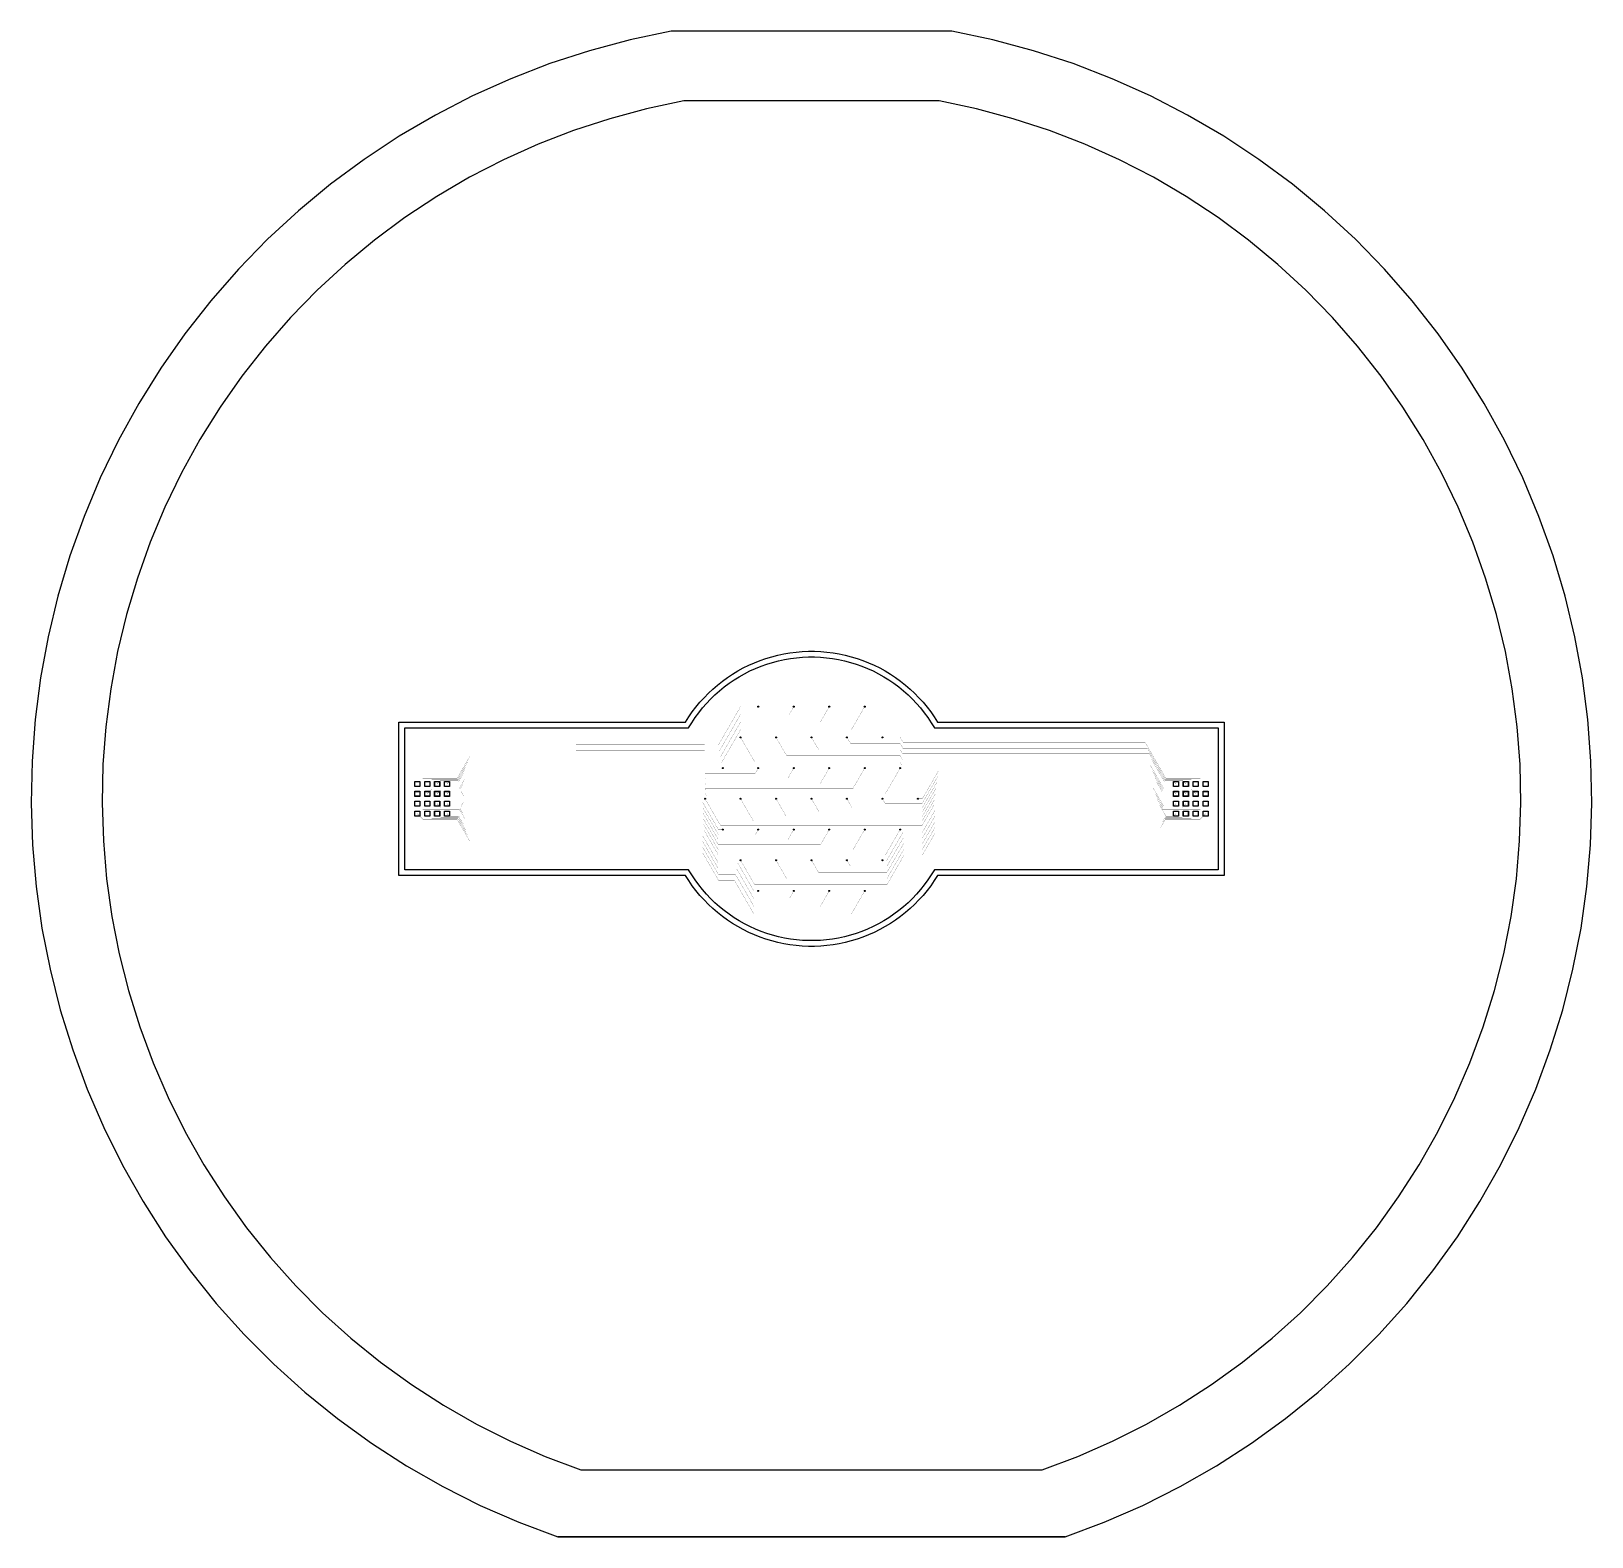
# Model space of a CAD drawing. Header units: metres. Extents: x -54999 to 54999, y -52014 to 54102.
import ezdxf

# ---------------------------------------------------------------- set-up
doc = ezdxf.new("R2010")
doc.units = ezdxf.units.M
for name, color, linetype in [('eDura_outline_ext', 6, 'Continuous'), ('eDura_outline_int', 6, 'Continuous'), ('etch', 3, 'Continuous'), ('metal', 4, 'Continuous'), ('wafer_ext', 8, 'Continuous'), ('wafer_int', 8, 'Continuous')]:
    doc.layers.add(name, color=color, linetype=linetype)

msp = doc.modelspace()

# ---------------------------------------------------------------- linework, layer by layer
at = {"layer": 'eDura_outline_ext'}
msp.add_lwpolyline([(-8888, 5400), (-8655, 5767), (-8406, 6124), (-8142, 6470), (-7865, 6805), (-7573, 7128), (-7269, 7438), (-6951, 7736), (-6622, 8020), (-6280, 8290), (-5928, 8545), (-5566, 8785), (-5194, 9010), (-4812, 9220), (-4422, 9413), (-4025, 9590), (-3620, 9750), (-3210, 9892), (-2793, 10018), (-2372, 10126), (-1946, 10216), (-1517, 10289), (-1086, 10343), (-652, 10380), (-218, 10398), (218, 10398), (652, 10380), (1086, 10343), (1517, 10289), (1946, 10216), (2372, 10126), (2793, 10018), (3210, 9892), (3620, 9750), (4025, 9590), (4422, 9413), (4812, 9220), (5194, 9010), (5566, 8785), (5928, 8545), (6280, 8290), (6622, 8020), (6951, 7736), (7269, 7438), (7573, 7128), (7865, 6805), (8142, 6470), (8406, 6124), (8655, 5767), (8888, 5400), (8888, 5400), (29088, 5400), (29088, -5400), (8888, -5400), (8888, -5400), (8655, -5767), (8406, -6124), (8142, -6470), (7865, -6805), (7573, -7128), (7269, -7438), (6951, -7736), (6622, -8020), (6280, -8290), (5928, -8545), (5566, -8785), (5194, -9010), (4812, -9220), (4422, -9413), (4025, -9590), (3620, -9750), (3210, -9892), (2793, -10018), (2372, -10126), (1946, -10216), (1517, -10289), (1086, -10343), (652, -10380), (218, -10398), (-218, -10398), (-652, -10380), (-1086, -10343), (-1517, -10289), (-1946, -10216), (-2372, -10126), (-2793, -10018), (-3210, -9892), (-3620, -9750), (-4025, -9590), (-4422, -9413), (-4812, -9220), (-5194, -9010), (-5566, -8785), (-5928, -8545), (-6280, -8290), (-6622, -8020), (-6951, -7736), (-7269, -7438), (-7573, -7128), (-7865, -6805), (-8142, -6470), (-8406, -6124), (-8655, -5767), (-8888, -5400), (-8888, -5400), (-29088, -5400), (-29088, 5400), (-8888, 5400)], close=True, dxfattribs=at)
at = {"layer": 'eDura_outline_int'}
msp.add_lwpolyline([(-8660, 5000), (-8439, 5365), (-8202, 5721), (-7950, 6066), (-7683, 6401), (-7403, 6723), (-7109, 7033), (-6802, 7331), (-6482, 7614), (-6151, 7884), (-5808, 8140), (-5455, 8381), (-5092, 8606), (-4720, 8816), (-4339, 9010), (-3950, 9187), (-3554, 9347), (-3151, 9491), (-2743, 9617), (-2329, 9725), (-1912, 9816), (-1490, 9888), (-1067, 9943), (-641, 9979), (-214, 9998), (214, 9998), (641, 9979), (1067, 9943), (1490, 9888), (1912, 9816), (2329, 9725), (2743, 9617), (3151, 9491), (3554, 9347), (3950, 9187), (4339, 9010), (4720, 8816), (5092, 8606), (5455, 8381), (5808, 8140), (6151, 7884), (6482, 7614), (6802, 7331), (7109, 7033), (7403, 6723), (7683, 6401), (7950, 6066), (8202, 5721), (8439, 5365), (8660, 5000), (8660, 5000), (28660, 5000), (28660, -5000), (8660, -5000), (8660, -5000), (8439, -5365), (8202, -5721), (7950, -6066), (7683, -6401), (7403, -6723), (7109, -7033), (6802, -7331), (6482, -7614), (6151, -7884), (5808, -8140), (5455, -8381), (5092, -8606), (4720, -8816), (4339, -9010), (3950, -9187), (3554, -9347), (3151, -9491), (2743, -9617), (2329, -9725), (1912, -9816), (1490, -9888), (1067, -9943), (641, -9979), (214, -9998), (-214, -9998), (-641, -9979), (-1067, -9943), (-1490, -9888), (-1912, -9816), (-2329, -9725), (-2743, -9617), (-3151, -9491), (-3554, -9347), (-3950, -9187), (-4339, -9010), (-4720, -8816), (-5092, -8606), (-5455, -8381), (-5808, -8140), (-6151, -7884), (-6482, -7614), (-6802, -7331), (-7109, -7033), (-7403, -6723), (-7683, -6401), (-7950, -6066), (-8202, -5721), (-8439, -5365), (-8660, -5000), (-8660, -5000), (-28660, -5000), (-28660, 5000), (-8660, 5000)], close=True, dxfattribs=at)
at = {"layer": 'etch'}
for points in [[(-27960, 1225), (-27610, 1225), (-27610, 875), (-27960, 875), (-27960, 1225)], [(-27260, 1225), (-26910, 1225), (-26910, 875), (-27260, 875), (-27260, 1225)], [(-26560, 1225), (-26210, 1225), (-26210, 875), (-26560, 875), (-26560, 1225)], [(-25860, 1225), (-25510, 1225), (-25510, 875), (-25860, 875), (-25860, 1225)], [(25510, 1225), (25860, 1225), (25860, 875), (25510, 875), (25510, 1225)], [(26210, 1225), (26560, 1225), (26560, 875), (26210, 875), (26210, 1225)], [(26910, 1225), (27260, 1225), (27260, 875), (26910, 875), (26910, 1225)], [(27610, 1225), (27960, 1225), (27960, 875), (27610, 875), (27610, 1225)], [(-27960, 525), (-27610, 525), (-27610, 175), (-27960, 175), (-27960, 525)], [(-27260, 525), (-26910, 525), (-26910, 175), (-27260, 175), (-27260, 525)], [(-26560, 525), (-26210, 525), (-26210, 175), (-26560, 175), (-26560, 525)], [(-25860, 525), (-25510, 525), (-25510, 175), (-25860, 175), (-25860, 525)], [(25510, 525), (25860, 525), (25860, 175), (25510, 175), (25510, 525)], [(26210, 525), (26560, 525), (26560, 175), (26210, 175), (26210, 525)], [(26910, 525), (27260, 525), (27260, 175), (26910, 175), (26910, 525)], [(27610, 525), (27960, 525), (27960, 175), (27610, 175), (27610, 525)], [(-27960, -175), (-27610, -175), (-27610, -525), (-27960, -525), (-27960, -175)], [(-27960, -875), (-27610, -875), (-27610, -1225), (-27960, -1225), (-27960, -875)], [(-27260, -175), (-26910, -175), (-26910, -525), (-27260, -525), (-27260, -175)], [(-27260, -875), (-26910, -875), (-26910, -1225), (-27260, -1225), (-27260, -875)], [(-26560, -175), (-26210, -175), (-26210, -525), (-26560, -525), (-26560, -175)], [(-26560, -875), (-26210, -875), (-26210, -1225), (-26560, -1225), (-26560, -875)], [(-25860, -175), (-25510, -175), (-25510, -525), (-25860, -525), (-25860, -175)], [(-25860, -875), (-25510, -875), (-25510, -1225), (-25860, -1225), (-25860, -875)], [(25510, -175), (25860, -175), (25860, -525), (25510, -525), (25510, -175)], [(25510, -875), (25860, -875), (25860, -1225), (25510, -1225), (25510, -875)], [(26210, -175), (26560, -175), (26560, -525), (26210, -525), (26210, -175)], [(26210, -875), (26560, -875), (26560, -1225), (26210, -1225), (26210, -875)], [(26910, -175), (27260, -175), (27260, -525), (26910, -525), (26910, -175)], [(26910, -875), (27260, -875), (27260, -1225), (26910, -1225), (26910, -875)], [(27610, -175), (27960, -175), (27960, -525), (27610, -525), (27610, -175)], [(27610, -875), (27960, -875), (27960, -1225), (27610, -1225), (27610, -875)]]:
    msp.add_lwpolyline(points, close=True, dxfattribs=at)
for centre in [(-3750, 6495), (-1250, 6495), (1250, 6495), (3750, 6495), (-5000, 4330), (-2500, 4330), (0, 4330), (2500, 4330), (5000, 4330), (-6250, 2165), (-3750, 2165), (-1250, 2165), (1250, 2165), (3750, 2165), (6250, 2165), (-7500, 0), (-5000, 0), (-2500, 0), (0, 0), (2500, 0), (5000, 0), (7500, 0), (-6250, -2165), (-3750, -2165), (-1250, -2165), (1250, -2165), (3750, -2165), (6250, -2165), (-5000, -4330), (-2500, -4330), (0, -4330), (2500, -4330), (5000, -4330), (-3750, -6495), (-1250, -6495), (1250, -6495), (3750, -6495)]:
    msp.add_circle(centre, 25, dxfattribs=at)
at = {"layer": 'metal'}
for points in [[(-5000, 6495, 10, 10, 0), (-6576, 3765, 10, 10, 0)], [(-5000, 5954, 10, 10, 0), (-6495, 3365, 10, 10, 0)], [(-3750, 6495, 10, 10, 0), (-5000, 6495, 10, 10, 0)], [(-1562, 5954, 10, 10, 0), (-5000, 5954, 10, 10, 0)], [(-3750, 6495, 10, 10, 0), (-3750, 6495, 10, 10, 0)], [(-1250, 6495, 10, 10, 0), (-1562, 5954, 10, 10, 0)], [(1250, 6495, 10, 10, 0), (625, 5413, 10, 10, 0)], [(3750, 6495, 10, 10, 0), (2813, 4872, 10, 10, 0)], [(-5000, 5413, 10, 10, 0), (-6413, 2965, 10, 10, 0)], [(-5000, 4872, 10, 10, 0), (-6332, 2565, 10, 10, 0)], [(625, 5413, 10, 10, 0), (-5000, 5413, 10, 10, 0)], [(2813, 4872, 10, 10, 0), (-5000, 4872, 10, 10, 0)], [(-7520, 3800, 10, 10, 0), (-16590, 3800, 10, 10, 0)], [(-7520, 3400, 10, 10, 0), (-16590, 3400, 10, 10, 0)], [(-7500, 3765, 10, 10, 0), (-7520, 3800, 10, 10, 0)], [(-7500, 3365, 10, 10, 0), (-7520, 3400, 10, 10, 0)], [(-6576, 3765, 10, 10, 0), (-7500, 3765, 10, 10, 0)], [(-7500, 3765, 10, 10, 0), (-7500, 3765, 10, 10, 0)], [(-6495, 3365, 10, 10, 0), (-7500, 3365, 10, 10, 0)], [(-7500, 3365, 10, 10, 0), (-7500, 3365, 10, 10, 0)], [(-5000, 4330, 10, 10, 0), (-4000, 2598, 10, 10, 0)], [(-2500, 4330, 10, 10, 0), (-1750, 3031, 10, 10, 0)], [(0, 4330, 10, 10, 0), (500, 3464, 10, 10, 0)], [(500, 3464, 10, 10, 0), (6250, 3464, 10, 10, 0)], [(2500, 4330, 10, 10, 0), (2750, 3897, 10, 10, 0)], [(2750, 3897, 10, 10, 0), (6250, 3897, 10, 10, 0)], [(5000, 4330, 10, 10, 0), (5000, 4330, 10, 10, 0)], [(5000, 4330, 10, 10, 0), (6250, 4330, 10, 10, 0)], [(6250, 4330, 10, 10, 0), (6461, 3965, 10, 10, 0)], [(6250, 3897, 10, 10, 0), (6442, 3565, 10, 10, 0)], [(6250, 3464, 10, 10, 0), (6423, 3165, 10, 10, 0)], [(6442, 3565, 10, 10, 0), (23675, 3565, 10, 10, 0)], [(6461, 3965, 10, 10, 0), (23525, 3965, 10, 10, 0)], [(24985, 1435, 10, 10, 0), (23525, 3965, 10, 10, 0)], [(24945, 1365, 10, 10, 0), (23675, 3565, 10, 10, 0)], [(-24985, 1435, 10, 10, 0), (-24082, 3000, 10, 10, 0)], [(-24945, 1365, 10, 10, 0), (-24232, 2600, 10, 10, 0)], [(-24904, 1295, 10, 10, 0), (-24382, 2200, 10, 10, 0)], [(-7520, 2200, 10, 10, 0), (-24382, 2200, 10, 10, 0)], [(-7520, 2600, 10, 10, 0), (-24232, 2600, 10, 10, 0)], [(-7520, 3000, 10, 10, 0), (-24082, 3000, 10, 10, 0)], [(-7500, 2965, 10, 10, 0), (-7520, 3000, 10, 10, 0)], [(-7500, 2565, 10, 10, 0), (-7520, 2600, 10, 10, 0)], [(-7500, 2165, 10, 10, 0), (-7520, 2200, 10, 10, 0)], [(-6413, 2965, 10, 10, 0), (-7500, 2965, 10, 10, 0)], [(-7500, 2965, 10, 10, 0), (-7500, 2965, 10, 10, 0)], [(-6332, 2565, 10, 10, 0), (-7500, 2565, 10, 10, 0)], [(-7500, 2565, 10, 10, 0), (-7500, 2565, 10, 10, 0)], [(-4000, 2598, 10, 10, 0), (6250, 2598, 10, 10, 0)], [(-1750, 3031, 10, 10, 0), (6250, 3031, 10, 10, 0)], [(6250, 3031, 10, 10, 0), (6404, 2765, 10, 10, 0)], [(6250, 2598, 10, 10, 0), (6385, 2365, 10, 10, 0)], [(6385, 2365, 10, 10, 0), (23882, 2365, 10, 10, 0)], [(6404, 2765, 10, 10, 0), (23975, 2765, 10, 10, 0)], [(6423, 3165, 10, 10, 0), (23825, 3165, 10, 10, 0)], [(24904, 1295, 10, 10, 0), (23825, 3165, 10, 10, 0)], [(24824, 735, 10, 10, 0), (23882, 2365, 10, 10, 0)], [(24864, 1225, 10, 10, 0), (23975, 2765, 10, 10, 0)], [(-27785, 1050, 10, 10, 0), (-27400, 1435, 10, 10, 0)], [(-27400, 1435, 10, 10, 0), (-24985, 1435, 10, 10, 0)], [(-27085, 1050, 10, 10, 0), (-26770, 1365, 10, 10, 0)], [(-26770, 1365, 10, 10, 0), (-24985, 1365, 10, 10, 0)], [(-26385, 1050, 10, 10, 0), (-26140, 1295, 10, 10, 0)], [(-26140, 1295, 10, 10, 0), (-24985, 1295, 10, 10, 0)], [(-25685, 1050, 10, 10, 0), (-25510, 1225, 10, 10, 0)], [(-25510, 1225, 10, 10, 0), (-24985, 1225, 10, 10, 0)], [(-24985, 1435, 10, 10, 0), (-24985, 1435, 10, 10, 0)], [(-24985, 1365, 10, 10, 0), (-24945, 1365, 10, 10, 0)], [(-24985, 1295, 10, 10, 0), (-24904, 1295, 10, 10, 0)], [(-24985, 1225, 10, 10, 0), (-24864, 1225, 10, 10, 0)], [(-24864, 1225, 10, 10, 0), (-24532, 1800, 10, 10, 0)], [(-24824, 735, 10, 10, 0), (-24440, 1400, 10, 10, 0)], [(-7497, 1800, 10, 10, 0), (-24532, 1800, 10, 10, 0)], [(-7474, 1400, 10, 10, 0), (-24440, 1400, 10, 10, 0)], [(-6250, 2165, 10, 10, 0), (-7500, 2165, 10, 10, 0)], [(-3958, 1805, 10, 10, 0), (-7500, 1805, 10, 10, 0)], [(-7500, 1805, 10, 10, 0), (-7497, 1800, 10, 10, 0)], [(-1666, 1445, 10, 10, 0), (-7500, 1445, 10, 10, 0)], [(-7500, 1445, 10, 10, 0), (-7474, 1400, 10, 10, 0)], [(-6250, 2165, 10, 10, 0), (-6250, 2165, 10, 10, 0)], [(-3750, 2165, 10, 10, 0), (-3958, 1805, 10, 10, 0)], [(-1250, 2165, 10, 10, 0), (-1666, 1445, 10, 10, 0)], [(1250, 2165, 10, 10, 0), (626, 1085, 10, 10, 0)], [(3750, 2165, 10, 10, 0), (2919, 725, 10, 10, 0)], [(6250, 2165, 10, 10, 0), (5211, 365, 10, 10, 0)], [(7812, 0, 10, 10, 0), (8947, 1965, 10, 10, 0)], [(7812, -309, 10, 10, 0), (8894, 1565, 10, 10, 0)], [(7812, -618, 10, 10, 0), (8842, 1165, 10, 10, 0)], [(8842, 1165, 10, 10, 0), (24333, 1165, 10, 10, 0)], [(8894, 1565, 10, 10, 0), (24183, 1565, 10, 10, 0)], [(8947, 1965, 10, 10, 0), (24033, 1965, 10, 10, 0)], [(24783, 665, 10, 10, 0), (24033, 1965, 10, 10, 0)], [(24743, 595, 10, 10, 0), (24183, 1565, 10, 10, 0)], [(24702, 525, 10, 10, 0), (24333, 1165, 10, 10, 0)], [(24985, 1225, 10, 10, 0), (24864, 1225, 10, 10, 0)], [(24985, 1295, 10, 10, 0), (24904, 1295, 10, 10, 0)], [(24985, 1365, 10, 10, 0), (24945, 1365, 10, 10, 0)], [(27400, 1435, 10, 10, 0), (24985, 1435, 10, 10, 0)], [(24985, 1435, 10, 10, 0), (24985, 1435, 10, 10, 0)], [(26770, 1365, 10, 10, 0), (24985, 1365, 10, 10, 0)], [(26140, 1295, 10, 10, 0), (24985, 1295, 10, 10, 0)], [(25510, 1225, 10, 10, 0), (24985, 1225, 10, 10, 0)], [(25685, 1050, 10, 10, 0), (25510, 1225, 10, 10, 0)], [(26385, 1050, 10, 10, 0), (26140, 1295, 10, 10, 0)], [(27085, 1050, 10, 10, 0), (26770, 1365, 10, 10, 0)], [(27785, 1050, 10, 10, 0), (27400, 1435, 10, 10, 0)], [(-27785, 350, 10, 10, 0), (-27400, 735, 10, 10, 0)], [(-27400, 735, 10, 10, 0), (-24985, 735, 10, 10, 0)], [(-27085, 350, 10, 10, 0), (-26770, 665, 10, 10, 0)], [(-26770, 665, 10, 10, 0), (-24985, 665, 10, 10, 0)], [(-26385, 350, 10, 10, 0), (-26140, 595, 10, 10, 0)], [(-26140, 595, 10, 10, 0), (-24985, 595, 10, 10, 0)], [(-25685, 350, 10, 10, 0), (-25510, 525, 10, 10, 0)], [(-25510, 525, 10, 10, 0), (-24985, 525, 10, 10, 0)], [(-24985, 735, 10, 10, 0), (-24824, 735, 10, 10, 0)], [(-24985, 665, 10, 10, 0), (-24783, 665, 10, 10, 0)], [(-24985, 595, 10, 10, 0), (-24743, 595, 10, 10, 0)], [(-24985, 525, 10, 10, 0), (-24702, 525, 10, 10, 0)], [(-24783, 665, 10, 10, 0), (-24590, 1000, 10, 10, 0)], [(-24743, 595, 10, 10, 0), (-24740, 600, 10, 10, 0)], [(-7428, 600, 10, 10, 0), (-24740, 600, 10, 10, 0)], [(-24702, 525, 10, 10, 0), (-24515, 200, 10, 10, 0)], [(-7451, 1000, 10, 10, 0), (-24590, 1000, 10, 10, 0)], [(-7405, 200, 10, 10, 0), (-24515, 200, 10, 10, 0)], [(626, 1085, 10, 10, 0), (-7500, 1085, 10, 10, 0)], [(-7500, 1085, 10, 10, 0), (-7451, 1000, 10, 10, 0)], [(2919, 725, 10, 10, 0), (-7500, 725, 10, 10, 0)], [(-7500, 725, 10, 10, 0), (-7428, 600, 10, 10, 0)], [(5211, 365, 10, 10, 0), (-7500, 365, 10, 10, 0)], [(-7500, 365, 10, 10, 0), (-7405, 200, 10, 10, 0)], [(-7500, 0, 10, 10, 0), (-6430, -1854, 10, 10, 0)], [(-5000, 0, 10, 10, 0), (-4108, -1545, 10, 10, 0)], [(-2500, 0, 10, 10, 0), (-1786, -1236, 10, 10, 0)], [(0, 0, 10, 10, 0), (535, -927, 10, 10, 0)], [(2500, 0, 10, 10, 0), (2857, -618, 10, 10, 0)], [(5000, 0, 10, 10, 0), (5178, -309, 10, 10, 0)], [(7500, 0, 10, 10, 0), (7500, 0, 10, 10, 0)], [(7500, 0, 10, 10, 0), (7812, 0, 10, 10, 0)], [(7812, -927, 10, 10, 0), (8789, 765, 10, 10, 0)], [(7812, -1236, 10, 10, 0), (8737, 365, 10, 10, 0)], [(8737, 365, 10, 10, 0), (24229, 365, 10, 10, 0)], [(8789, 765, 10, 10, 0), (24079, 765, 10, 10, 0)], [(24824, -525, 10, 10, 0), (24079, 765, 10, 10, 0)], [(24783, -595, 10, 10, 0), (24229, 365, 10, 10, 0)], [(24985, 525, 10, 10, 0), (24702, 525, 10, 10, 0)], [(24985, 595, 10, 10, 0), (24743, 595, 10, 10, 0)], [(24985, 665, 10, 10, 0), (24783, 665, 10, 10, 0)], [(24985, 735, 10, 10, 0), (24824, 735, 10, 10, 0)], [(27400, 735, 10, 10, 0), (24985, 735, 10, 10, 0)], [(26770, 665, 10, 10, 0), (24985, 665, 10, 10, 0)], [(26140, 595, 10, 10, 0), (24985, 595, 10, 10, 0)], [(25510, 525, 10, 10, 0), (24985, 525, 10, 10, 0)], [(25685, 350, 10, 10, 0), (25510, 525, 10, 10, 0)], [(26385, 350, 10, 10, 0), (26140, 595, 10, 10, 0)], [(27085, 350, 10, 10, 0), (26770, 665, 10, 10, 0)], [(27785, 350, 10, 10, 0), (27400, 735, 10, 10, 0)], [(-27785, -350, 10, 10, 0), (-27400, -735, 10, 10, 0)], [(-27785, -1050, 10, 10, 0), (-27400, -1435, 10, 10, 0)], [(-27400, -735, 10, 10, 0), (-24985, -735, 10, 10, 0)], [(-27085, -350, 10, 10, 0), (-26770, -665, 10, 10, 0)], [(-27085, -1050, 10, 10, 0), (-26770, -1365, 10, 10, 0)], [(-26770, -665, 10, 10, 0), (-24985, -665, 10, 10, 0)], [(-26385, -350, 10, 10, 0), (-26140, -595, 10, 10, 0)], [(-26385, -1050, 10, 10, 0), (-26140, -1295, 10, 10, 0)], [(-26140, -595, 10, 10, 0), (-24985, -595, 10, 10, 0)], [(-25685, -350, 10, 10, 0), (-25510, -525, 10, 10, 0)], [(-25685, -1050, 10, 10, 0), (-25510, -1225, 10, 10, 0)], [(-25510, -525, 10, 10, 0), (-24985, -525, 10, 10, 0)], [(-24985, -525, 10, 10, 0), (-24702, -525, 10, 10, 0)], [(-24985, -595, 10, 10, 0), (-24743, -595, 10, 10, 0)], [(-24985, -665, 10, 10, 0), (-24783, -665, 10, 10, 0)], [(-24985, -735, 10, 10, 0), (-24824, -735, 10, 10, 0)], [(-24824, -735, 10, 10, 0), (-24440, -1400, 10, 10, 0)], [(-24783, -665, 10, 10, 0), (-24590, -1000, 10, 10, 0)], [(-24743, -595, 10, 10, 0), (-24740, -600, 10, 10, 0)], [(-7674, -600, 10, 10, 0), (-24740, -600, 10, 10, 0)], [(-24702, -525, 10, 10, 0), (-24515, -200, 10, 10, 0)], [(-7651, -1000, 10, 10, 0), (-24590, -1000, 10, 10, 0)], [(-7697, -200, 10, 10, 0), (-24515, -200, 10, 10, 0)], [(-6562, -2165, 10, 10, 0), (-7697, -200, 10, 10, 0)], [(-6562, -2525, 10, 10, 0), (-7674, -600, 10, 10, 0)], [(-6562, -2885, 10, 10, 0), (-7651, -1000, 10, 10, 0)], [(535, -927, 10, 10, 0), (7812, -927, 10, 10, 0)], [(2857, -618, 10, 10, 0), (7812, -618, 10, 10, 0)], [(5178, -309, 10, 10, 0), (7812, -309, 10, 10, 0)], [(7812, -1545, 10, 10, 0), (8684, -35, 10, 10, 0)], [(7812, -1854, 10, 10, 0), (8632, -435, 10, 10, 0)], [(7812, -2365, 10, 10, 0), (8696, -835, 10, 10, 0)], [(8632, -435, 10, 10, 0), (24529, -435, 10, 10, 0)], [(8684, -35, 10, 10, 0), (24379, -35, 10, 10, 0)], [(8696, -835, 10, 10, 0), (24760, -835, 10, 10, 0)], [(24743, -665, 10, 10, 0), (24379, -35, 10, 10, 0)], [(24702, -735, 10, 10, 0), (24529, -435, 10, 10, 0)], [(24985, -735, 10, 10, 0), (24702, -735, 10, 10, 0)], [(24985, -665, 10, 10, 0), (24743, -665, 10, 10, 0)], [(24985, -1225, 10, 10, 0), (24760, -835, 10, 10, 0)], [(24985, -595, 10, 10, 0), (24783, -595, 10, 10, 0)], [(24985, -525, 10, 10, 0), (24824, -525, 10, 10, 0)], [(25510, -525, 10, 10, 0), (24985, -525, 10, 10, 0)], [(26140, -595, 10, 10, 0), (24985, -595, 10, 10, 0)], [(26770, -665, 10, 10, 0), (24985, -665, 10, 10, 0)], [(27400, -735, 10, 10, 0), (24985, -735, 10, 10, 0)], [(25685, -350, 10, 10, 0), (25510, -525, 10, 10, 0)], [(25685, -1050, 10, 10, 0), (25510, -1225, 10, 10, 0)], [(26385, -350, 10, 10, 0), (26140, -595, 10, 10, 0)], [(26385, -1050, 10, 10, 0), (26140, -1295, 10, 10, 0)], [(27085, -350, 10, 10, 0), (26770, -665, 10, 10, 0)], [(27085, -1050, 10, 10, 0), (26770, -1365, 10, 10, 0)], [(27785, -350, 10, 10, 0), (27400, -735, 10, 10, 0)], [(27785, -1050, 10, 10, 0), (27400, -1435, 10, 10, 0)], [(-27400, -1435, 10, 10, 0), (-24985, -1435, 10, 10, 0)], [(-26770, -1365, 10, 10, 0), (-24985, -1365, 10, 10, 0)], [(-26140, -1295, 10, 10, 0), (-24985, -1295, 10, 10, 0)], [(-25510, -1225, 10, 10, 0), (-24985, -1225, 10, 10, 0)], [(-24985, -1225, 10, 10, 0), (-24864, -1225, 10, 10, 0)], [(-24985, -1295, 10, 10, 0), (-24904, -1295, 10, 10, 0)], [(-24985, -1365, 10, 10, 0), (-24945, -1365, 10, 10, 0)], [(-24985, -1435, 10, 10, 0), (-24082, -3000, 10, 10, 0)], [(-24985, -1435, 10, 10, 0), (-24985, -1435, 10, 10, 0)], [(-24945, -1365, 10, 10, 0), (-24232, -2600, 10, 10, 0)], [(-24904, -1295, 10, 10, 0), (-24382, -2200, 10, 10, 0)], [(-24864, -1225, 10, 10, 0), (-24532, -1800, 10, 10, 0)], [(-7605, -1800, 10, 10, 0), (-24532, -1800, 10, 10, 0)], [(-7628, -1400, 10, 10, 0), (-24440, -1400, 10, 10, 0)], [(-7582, -2200, 10, 10, 0), (-24382, -2200, 10, 10, 0)], [(-6562, -3245, 10, 10, 0), (-7628, -1400, 10, 10, 0)], [(-6562, -3605, 10, 10, 0), (-7605, -1800, 10, 10, 0)], [(-6562, -3965, 10, 10, 0), (-7582, -2200, 10, 10, 0)], [(-6250, -2165, 10, 10, 0), (-6562, -2165, 10, 10, 0)], [(-6430, -1854, 10, 10, 0), (7812, -1854, 10, 10, 0)], [(-6250, -2165, 10, 10, 0), (-6250, -2165, 10, 10, 0)], [(-4108, -1545, 10, 10, 0), (7812, -1545, 10, 10, 0)], [(-3750, -2165, 10, 10, 0), (-3958, -2525, 10, 10, 0)], [(-1786, -1236, 10, 10, 0), (7812, -1236, 10, 10, 0)], [(-1250, -2165, 10, 10, 0), (-1666, -2885, 10, 10, 0)], [(1250, -2165, 10, 10, 0), (626, -3245, 10, 10, 0)], [(3750, -2165, 10, 10, 0), (2919, -3605, 10, 10, 0)], [(6250, -2165, 10, 10, 0), (5211, -3965, 10, 10, 0)], [(7812, -2765, 10, 10, 0), (8696, -1235, 10, 10, 0)], [(7812, -3165, 10, 10, 0), (8696, -1635, 10, 10, 0)], [(7812, -3565, 10, 10, 0), (8696, -2035, 10, 10, 0)], [(8696, -1235, 10, 10, 0), (24910, -1235, 10, 10, 0)], [(8696, -1635, 10, 10, 0), (24749, -1635, 10, 10, 0)], [(8696, -2035, 10, 10, 0), (24598, -2035, 10, 10, 0)], [(24945, -1435, 10, 10, 0), (24598, -2035, 10, 10, 0)], [(24904, -1365, 10, 10, 0), (24749, -1635, 10, 10, 0)], [(24985, -1365, 10, 10, 0), (24904, -1365, 10, 10, 0)], [(24945, -1295, 10, 10, 0), (24910, -1235, 10, 10, 0)], [(24985, -1295, 10, 10, 0), (24945, -1295, 10, 10, 0)], [(27400, -1435, 10, 10, 0), (24945, -1435, 10, 10, 0)], [(25510, -1225, 10, 10, 0), (24985, -1225, 10, 10, 0)], [(24985, -1225, 10, 10, 0), (24985, -1225, 10, 10, 0)], [(26140, -1295, 10, 10, 0), (24985, -1295, 10, 10, 0)], [(26770, -1365, 10, 10, 0), (24985, -1365, 10, 10, 0)], [(24985, -1435, 10, 10, 0), (24985, -1435, 10, 10, 0)], [(-7677, -2600, 10, 10, 0), (-24232, -2600, 10, 10, 0)], [(-7677, -3000, 10, 10, 0), (-24082, -3000, 10, 10, 0)], [(-6562, -4530, 10, 10, 0), (-7677, -2600, 10, 10, 0)], [(-6562, -4930, 10, 10, 0), (-7677, -3000, 10, 10, 0)], [(-3958, -2525, 10, 10, 0), (-6562, -2525, 10, 10, 0)], [(-1666, -2885, 10, 10, 0), (-6562, -2885, 10, 10, 0)], [(626, -3245, 10, 10, 0), (-6562, -3245, 10, 10, 0)], [(5312, -4330, 10, 10, 0), (6447, -2365, 10, 10, 0)], [(5312, -4763, 10, 10, 0), (6466, -2765, 10, 10, 0)], [(5312, -5196, 10, 10, 0), (6485, -3165, 10, 10, 0)], [(6447, -2365, 10, 10, 0), (7812, -2365, 10, 10, 0)], [(6466, -2765, 10, 10, 0), (7812, -2765, 10, 10, 0)], [(6485, -3165, 10, 10, 0), (7812, -3165, 10, 10, 0)], [(7812, -2365, 10, 10, 0), (7812, -2365, 10, 10, 0)], [(7812, -3965, 10, 10, 0), (8696, -2435, 10, 10, 0)], [(7812, -2765, 10, 10, 0), (7812, -2765, 10, 10, 0)], [(7812, -3165, 10, 10, 0), (7812, -3165, 10, 10, 0)], [(8696, -2435, 10, 10, 0), (23361, -2435, 10, 10, 0)], [(-7677, -3400, 10, 10, 0), (-16749, -3400, 10, 10, 0)], [(-7677, -3800, 10, 10, 0), (-16749, -3800, 10, 10, 0)], [(-6562, -5330, 10, 10, 0), (-7677, -3400, 10, 10, 0)], [(-6562, -5730, 10, 10, 0), (-7677, -3800, 10, 10, 0)], [(2919, -3605, 10, 10, 0), (-6562, -3605, 10, 10, 0)], [(5211, -3965, 10, 10, 0), (-6562, -3965, 10, 10, 0)], [(-5000, -4330, 10, 10, 0), (-4000, -6062, 10, 10, 0)], [(-2500, -4330, 10, 10, 0), (-1750, -5629, 10, 10, 0)], [(0, -4330, 10, 10, 0), (500, -5196, 10, 10, 0)], [(2500, -4330, 10, 10, 0), (2750, -4763, 10, 10, 0)], [(5000, -4330, 10, 10, 0), (5000, -4330, 10, 10, 0)], [(5000, -4330, 10, 10, 0), (5312, -4330, 10, 10, 0)], [(5312, -5629, 10, 10, 0), (6504, -3565, 10, 10, 0)], [(5312, -6062, 10, 10, 0), (6523, -3965, 10, 10, 0)], [(6504, -3565, 10, 10, 0), (7812, -3565, 10, 10, 0)], [(6523, -3965, 10, 10, 0), (7812, -3965, 10, 10, 0)], [(7812, -3565, 10, 10, 0), (7812, -3565, 10, 10, 0)], [(7812, -3965, 10, 10, 0), (7812, -3965, 10, 10, 0)], [(-5197, -4530, 10, 10, 0), (-6562, -4530, 10, 10, 0)], [(-6562, -4530, 10, 10, 0), (-6562, -4530, 10, 10, 0)], [(-5278, -4930, 10, 10, 0), (-6562, -4930, 10, 10, 0)], [(-6562, -4930, 10, 10, 0), (-6562, -4930, 10, 10, 0)], [(-5360, -5330, 10, 10, 0), (-6562, -5330, 10, 10, 0)], [(-6562, -5330, 10, 10, 0), (-6562, -5330, 10, 10, 0)], [(-4062, -7577, 10, 10, 0), (-5360, -5330, 10, 10, 0)], [(-4062, -7036, 10, 10, 0), (-5278, -4930, 10, 10, 0)], [(-4062, -6495, 10, 10, 0), (-5197, -4530, 10, 10, 0)], [(500, -5196, 10, 10, 0), (5312, -5196, 10, 10, 0)], [(2750, -4763, 10, 10, 0), (5312, -4763, 10, 10, 0)], [(-5441, -5730, 10, 10, 0), (-6562, -5730, 10, 10, 0)], [(-6562, -5730, 10, 10, 0), (-6562, -5730, 10, 10, 0)], [(-4062, -8118, 10, 10, 0), (-5441, -5730, 10, 10, 0)], [(-3750, -6495, 10, 10, 0), (-4062, -6495, 10, 10, 0)], [(-4000, -6062, 10, 10, 0), (5312, -6062, 10, 10, 0)], [(-3750, -6495, 10, 10, 0), (-3750, -6495, 10, 10, 0)], [(-1750, -5629, 10, 10, 0), (5312, -5629, 10, 10, 0)], [(-1250, -6495, 10, 10, 0), (-1562, -7036, 10, 10, 0)], [(1250, -6495, 10, 10, 0), (625, -7577, 10, 10, 0)], [(3750, -6495, 10, 10, 0), (2813, -8118, 10, 10, 0)], [(-1562, -7036, 10, 10, 0), (-4062, -7036, 10, 10, 0)], [(625, -7577, 10, 10, 0), (-4062, -7577, 10, 10, 0)], [(2813, -8118, 10, 10, 0), (-4062, -8118, 10, 10, 0)]]:
    msp.add_lwpolyline(points, format="xyseb", dxfattribs=at)
for points in [[(-27965, 1230), (-27605, 1230), (-27605, 870), (-27965, 870), (-27965, 1230)], [(-27265, 1230), (-26905, 1230), (-26905, 870), (-27265, 870), (-27265, 1230)], [(-26565, 1230), (-26205, 1230), (-26205, 870), (-26565, 870), (-26565, 1230)], [(-25865, 1230), (-25505, 1230), (-25505, 870), (-25865, 870), (-25865, 1230)], [(25505, 1230), (25865, 1230), (25865, 870), (25505, 870), (25505, 1230)], [(26205, 1230), (26565, 1230), (26565, 870), (26205, 870), (26205, 1230)], [(26905, 1230), (27265, 1230), (27265, 870), (26905, 870), (26905, 1230)], [(27605, 1230), (27965, 1230), (27965, 870), (27605, 870), (27605, 1230)], [(-27965, 530), (-27605, 530), (-27605, 170), (-27965, 170), (-27965, 530)], [(-27265, 530), (-26905, 530), (-26905, 170), (-27265, 170), (-27265, 530)], [(-26565, 530), (-26205, 530), (-26205, 170), (-26565, 170), (-26565, 530)], [(-25865, 530), (-25505, 530), (-25505, 170), (-25865, 170), (-25865, 530)], [(25505, 530), (25865, 530), (25865, 170), (25505, 170), (25505, 530)], [(26205, 530), (26565, 530), (26565, 170), (26205, 170), (26205, 530)], [(26905, 530), (27265, 530), (27265, 170), (26905, 170), (26905, 530)], [(27605, 530), (27965, 530), (27965, 170), (27605, 170), (27605, 530)], [(-27965, -170), (-27605, -170), (-27605, -530), (-27965, -530), (-27965, -170)], [(-27965, -870), (-27605, -870), (-27605, -1230), (-27965, -1230), (-27965, -870)], [(-27265, -170), (-26905, -170), (-26905, -530), (-27265, -530), (-27265, -170)], [(-27265, -870), (-26905, -870), (-26905, -1230), (-27265, -1230), (-27265, -870)], [(-26565, -170), (-26205, -170), (-26205, -530), (-26565, -530), (-26565, -170)], [(-26565, -870), (-26205, -870), (-26205, -1230), (-26565, -1230), (-26565, -870)], [(-25865, -170), (-25505, -170), (-25505, -530), (-25865, -530), (-25865, -170)], [(-25865, -870), (-25505, -870), (-25505, -1230), (-25865, -1230), (-25865, -870)], [(25505, -170), (25865, -170), (25865, -530), (25505, -530), (25505, -170)], [(25505, -870), (25865, -870), (25865, -1230), (25505, -1230), (25505, -870)], [(26205, -170), (26565, -170), (26565, -530), (26205, -530), (26205, -170)], [(26205, -870), (26565, -870), (26565, -1230), (26205, -1230), (26205, -870)], [(26905, -170), (27265, -170), (27265, -530), (26905, -530), (26905, -170)], [(26905, -870), (27265, -870), (27265, -1230), (26905, -1230), (26905, -870)], [(27605, -170), (27965, -170), (27965, -530), (27605, -530), (27605, -170)], [(27605, -870), (27965, -870), (27965, -1230), (27605, -1230), (27605, -870)]]:
    msp.add_lwpolyline(points, close=True, dxfattribs=at)
for centre in [(-3750, 6495), (-1250, 6495), (1250, 6495), (3750, 6495), (-5000, 4330), (-2500, 4330), (0, 4330), (2500, 4330), (5000, 4330), (-6250, 2165), (-3750, 2165), (-1250, 2165), (1250, 2165), (3750, 2165), (6250, 2165), (-7500, 0), (-5000, 0), (-2500, 0), (0, 0), (2500, 0), (5000, 0), (7500, 0), (-6250, -2165), (-3750, -2165), (-1250, -2165), (1250, -2165), (3750, -2165), (6250, -2165), (-5000, -4330), (-2500, -4330), (0, -4330), (2500, -4330), (5000, -4330), (-3750, -6495), (-1250, -6495), (1250, -6495), (3750, -6495)]:
    msp.add_circle(centre, 35, dxfattribs=at)
at = {"layer": 'wafer_ext'}
msp.add_lwpolyline([(17875, -52014), (20639, -50981), (23344, -49800), (25982, -48476), (28545, -47013), (31025, -45414), (33417, -43684), (35712, -41829), (37904, -39853), (39987, -37763), (41955, -35564), (43802, -33262), (45523, -30865), (47113, -28378), (48568, -25810), (49882, -23168), (51053, -20459), (52077, -17691), (52951, -14872), (53673, -12010), (54240, -9114), (54650, -6192), (54904, -3251), (54999, -302), (54936, 2649), (54715, 5592), (54336, 8519), (53801, 11421), (53111, 14290), (52268, 17119), (51275, 19898), (50133, 22619), (48848, 25276), (47422, 27860), (45859, 30363), (44165, 32779), (42343, 35101), (40399, 37322), (38339, 39435), (36168, 41435), (33894, 43315), (31522, 45071), (29059, 46697), (26512, 48188), (23889, 49541), (21197, 50751), (18445, 51815), (15639, 52730), (12788, 53493), (9900, 54102), (9900, 54102), (-9900, 54102), (-9900, 54102), (-12788, 53493), (-15639, 52730), (-18445, 51815), (-21197, 50751), (-23889, 49541), (-26512, 48188), (-29059, 46697), (-31522, 45071), (-33894, 43315), (-36168, 41435), (-38339, 39435), (-40399, 37322), (-42343, 35101), (-44165, 32779), (-45859, 30363), (-47422, 27860), (-48848, 25276), (-50133, 22619), (-51275, 19898), (-52268, 17119), (-53111, 14290), (-53801, 11421), (-54336, 8519), (-54715, 5592), (-54936, 2649), (-54999, -302), (-54904, -3251), (-54650, -6192), (-54240, -9114), (-53673, -12010), (-52951, -14872), (-52077, -17691), (-51053, -20459), (-49882, -23168), (-48568, -25810), (-47113, -28378), (-45523, -30865), (-43802, -33262), (-41955, -35564), (-39987, -37763), (-37904, -39853), (-35712, -41829), (-33417, -43684), (-31025, -45414), (-28545, -47013), (-25982, -48476), (-23344, -49800), (-20639, -50981), (-17875, -52014), (17875, -52014), (-17875, -52014)], close=True, dxfattribs=at)
at = {"layer": 'wafer_int'}
msp.add_lwpolyline([(16250, -47286), (18763, -46346), (21222, -45273), (23620, -44069), (25950, -42739), (28205, -41285), (30379, -39713), (32465, -38026), (34458, -36230), (36352, -34330), (38141, -32331), (39820, -30238), (41385, -28059), (42830, -25798), (44153, -23464), (45348, -21062), (46412, -18599), (47343, -16083), (48137, -13520), (48793, -10919), (49309, -8286), (49682, -5629), (49913, -2956), (49999, -274), (49942, 2408), (49741, 5083), (49397, 7744), (48910, 10383), (48283, 12991), (47516, 15562), (46613, 18089), (45576, 20563), (44407, 22978), (43111, 25327), (41690, 27603), (40150, 29799), (38493, 31910), (36726, 33929), (34854, 35850), (32880, 37668), (30813, 39377), (28656, 40974), (26417, 42452), (24102, 43808), (21717, 45037), (19270, 46137), (16768, 47105), (14217, 47936), (11625, 48630), (9000, 49183), (9000, 49183), (-9000, 49183), (-9000, 49183), (-11625, 48630), (-14217, 47936), (-16768, 47105), (-19270, 46137), (-21717, 45037), (-24102, 43808), (-26417, 42452), (-28656, 40974), (-30813, 39377), (-32880, 37668), (-34854, 35850), (-36726, 33929), (-38493, 31910), (-40150, 29799), (-41690, 27603), (-43111, 25327), (-44407, 22978), (-45576, 20563), (-46613, 18089), (-47516, 15562), (-48283, 12991), (-48910, 10383), (-49397, 7744), (-49741, 5083), (-49942, 2408), (-49999, -274), (-49913, -2956), (-49682, -5629), (-49309, -8286), (-48793, -10919), (-48137, -13520), (-47343, -16083), (-46412, -18599), (-45348, -21062), (-44153, -23464), (-42830, -25798), (-41385, -28059), (-39820, -30238), (-38141, -32331), (-36352, -34330), (-34458, -36230), (-32465, -38026), (-30379, -39713), (-28205, -41285), (-25950, -42739), (-23620, -44069), (-21222, -45273), (-18763, -46346), (-16250, -47286), (-16250, -47286), (16250, -47286)], close=True, dxfattribs=at)

doc.saveas('drawing.dxf')
